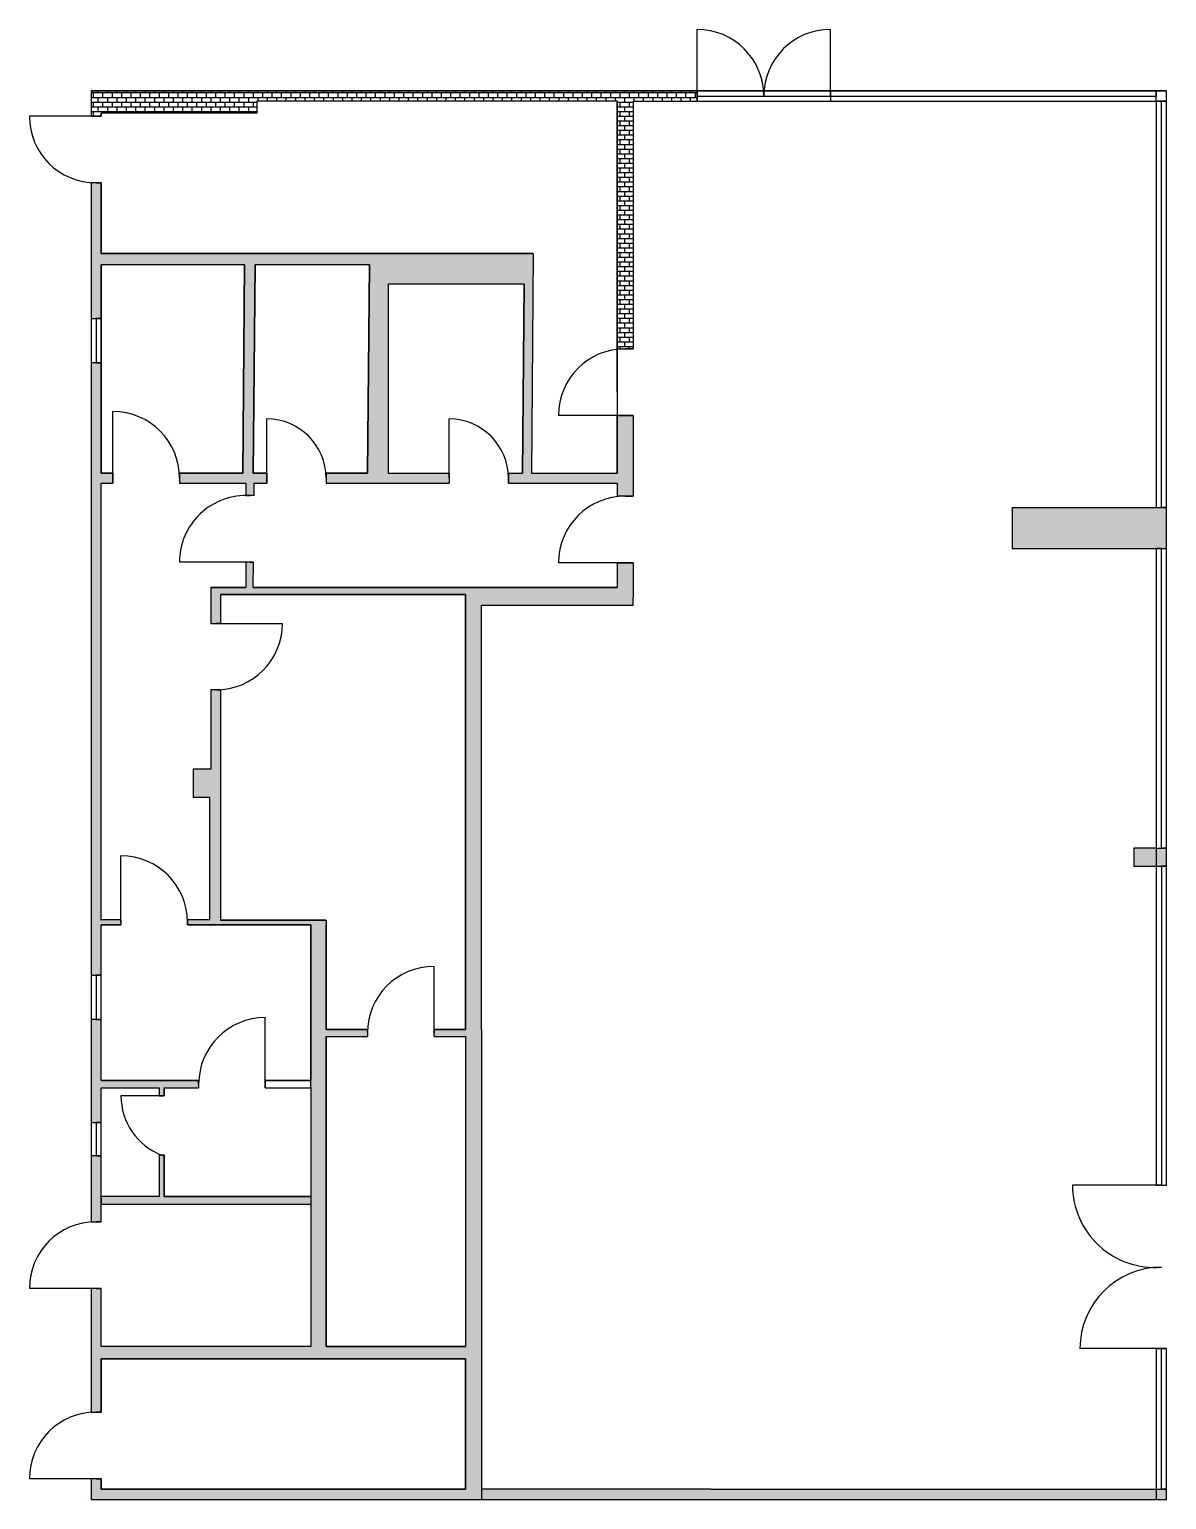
# Model space of a CAD drawing. Header units: millimetres. Extents: x 5.3 to 20.7, y 2.3 to 22.2.
import ezdxf

# ---------------------------------------------------------------- set-up
doc = ezdxf.new("R2010")
doc.units = ezdxf.units.MM
doc.layers.add('CLADIRI_ACTIVE', color=5, linetype='Continuous')

msp = doc.modelspace()

# ---------------------------------------------------------------- hatches: boundary and pattern name
at = {"layer": 'CLADIRI_ACTIVE', "transparency": 33554534}
h = msp.add_hatch(dxfattribs=at)
h.set_pattern_fill('BRICK', color=9, scale=0.01)
h.paths.add_polyline_path([(14.312, 21.362), (6.126, 21.362), (6.126, 21.017), (6.193, 21.017), (6.26, 21.017), (6.26, 21.06), (8.366, 21.06), (8.366, 21.219), (13.23, 21.219), (13.23, 17.877), (13.449, 17.877), (13.449, 21.219), (14.312, 21.219)])
h = msp.add_hatch(dxfattribs=at)
h.set_pattern_fill('BRICK', color=9, scale=0.01)
edge = h.paths.add_edge_path()
edge.add_line((12.099, 19.164), (6.26, 19.164))
edge.add_line((6.26, 19.164), (6.26, 20.117))
edge.add_line((6.26, 20.117), (6.193, 20.117))
edge.add_line((6.193, 20.117), (6.126, 20.117))
edge.add_line((6.126, 20.117), (6.126, 18.285))
edge.add_line((6.126, 18.285), (6.26, 18.285))
edge.add_line((6.26, 18.285), (6.26, 19.008))
edge.add_line((6.26, 19.008), (8.2, 19.008))
edge.add_line((8.2, 19.008), (8.174, 16.195))
edge.add_line((8.174, 16.195), (7.322, 16.195))
edge.add_line((7.322, 16.195), (7.322, 16.128))
edge.add_line((7.322, 16.128), (7.322, 16.061))
edge.add_line((7.322, 16.061), (8.218, 16.061))
edge.add_line((8.218, 16.061), (8.218, 15.894))
edge.add_arc((8.22, 14.992), 0.902, 86.6735, 90.1231, ccw=False)
edge.add_line((8.273, 15.893), (8.327, 15.893))
edge.add_line((8.327, 15.893), (8.328, 16.061))
edge.add_line((8.328, 16.061), (8.5, 16.061))
edge.add_line((8.5, 16.061), (8.5, 16.195))
edge.add_line((8.5, 16.195), (8.314, 16.195))
edge.add_line((8.314, 16.195), (8.34, 19.008))
edge.add_line((8.34, 19.008), (9.886, 19.008))
edge.add_line((9.886, 19.008), (9.86, 16.195))
edge.add_line((9.86, 16.195), (9.3, 16.195))
edge.add_line((9.3, 16.195), (9.3, 16.128))
edge.add_line((9.3, 16.128), (9.3, 16.061))
edge.add_line((9.3, 16.061), (10.962, 16.061))
edge.add_line((10.962, 16.061), (10.962, 16.195))
edge.add_line((10.962, 16.195), (10.139, 16.195))
edge.add_line((10.139, 16.195), (10.139, 18.748))
edge.add_line((10.139, 18.748), (11.974, 18.748))
edge.add_line((11.974, 18.748), (11.953, 16.195))
edge.add_line((11.953, 16.195), (11.762, 16.195))
edge.add_line((11.762, 16.195), (11.762, 16.061))
edge.add_line((11.762, 16.061), (13.23, 16.061))
edge.add_line((13.23, 16.061), (13.23, 15.886))
edge.add_line((13.23, 15.886), (13.449, 15.886))
edge.add_line((13.449, 15.886), (13.449, 16.977))
edge.add_line((13.449, 16.977), (13.34, 16.977))
edge.add_line((13.34, 16.977), (13.23, 16.977))
edge.add_line((13.23, 16.977), (13.23, 16.195))
edge.add_line((13.23, 16.195), (12.073, 16.195))
edge.add_line((12.073, 16.195), (12.099, 19.164))
h.paths.add_polyline_path([(13.449, 14.662), (13.449, 14.986), (13.23, 14.986), (13.23, 14.653), (8.328, 14.653), (8.316, 14.653), (8.319, 14.992), (8.218, 14.992), (8.218, 14.653), (7.745, 14.653), (7.745, 14.167), (7.874, 14.167), (7.874, 14.555), (11.185, 14.555), (11.185, 8.683), (10.758, 8.683), (10.758, 8.634), (10.758, 8.586), (11.185, 8.586), (11.185, 4.4), (9.302, 4.4), (9.302, 8.586), (9.858, 8.586), (9.858, 8.683), (9.302, 8.683), (9.302, 10.16), (7.874, 10.16), (7.874, 13.267), (7.81, 13.267), (7.745, 13.267), (7.745, 12.198), (7.506, 12.198), (7.506, 11.819), (7.725, 11.819), (7.725, 10.161), (7.43, 10.161), (7.43, 10.093), (9.092, 10.093), (9.092, 7.991), (9.092, 7.894), (9.092, 6.423), (9.092, 4.4), (6.26, 4.4), (6.26, 5.184), (6.193, 5.184), (6.126, 5.184), (6.126, 3.513), (6.26, 3.513), (6.26, 4.233), (11.185, 4.233), (11.185, 2.472), (6.26, 2.472), (6.26, 2.613), (6.193, 2.613), (6.126, 2.613), (6.126, 2.332), (11.398, 2.332), (11.398, 8.683), (11.398, 14.415), (13.23, 14.415), (13.449, 14.415), (13.449, 14.479)])
h.paths.add_polyline_path([(20.652, 15.731), (18.565, 15.731), (18.565, 15.179), (20.652, 15.179)])
h.paths.add_polyline_path([(20.512, 11.129), (20.208, 11.129), (20.208, 10.888), (20.512, 10.888)])
h.paths.add_polyline_path([(20.652, 11.129), (20.512, 11.129), (20.512, 10.888), (20.652, 10.888)])
h.paths.add_polyline_path([(20.652, 2.472), (20.512, 2.472), (20.512, 2.332), (20.652, 2.332)])
h.paths.add_polyline_path([(20.512, 2.472), (14.494, 2.472), (11.398, 2.472), (11.398, 2.332), (20.512, 2.332)])
h.paths.add_polyline_path([(9.092, 6.423), (7.112, 6.423), (7.112, 6.984), (7.079, 6.984), (7.045, 6.984), (7.045, 6.423), (6.26, 6.423), (6.26, 6.323), (9.092, 6.323)], flags=17)
h.paths.add_polyline_path([(6.26, 6.974), (6.193, 6.974), (6.126, 6.974), (6.126, 6.084), (6.26, 6.084)])
h.paths.add_polyline_path([(6.26, 8.817), (6.193, 8.817), (6.126, 8.817), (6.126, 7.424), (6.26, 7.424), (6.26, 7.894), (7.045, 7.894), (7.045, 7.784), (7.079, 7.784), (7.112, 7.784), (7.112, 7.894), (7.579, 7.894), (7.579, 7.991), (6.26, 7.991)])
h.paths.add_polyline_path([(6.53, 10.161), (6.26, 10.16), (6.26, 16.061), (6.422, 16.061), (6.422, 16.195), (6.26, 16.195), (6.26, 17.685), (6.193, 17.685), (6.126, 17.685), (6.126, 9.417), (6.26, 9.417), (6.26, 10.093), (6.53, 10.093)])

# ---------------------------------------------------------------- linework, layer by layer
for points in [[(14.312, 21.29), (14.312, 22.19)], [(16.112, 21.29), (16.112, 22.19)], [(6.126, 21.362), (18.253, 21.362), (20.652, 21.362)], [(20.652, 6.578), (20.652, 21.362), (6.126, 21.362), (6.126, 21.017)], [(6.126, 21.362), (20.652, 21.362)], [(6.126, 21.362), (6.126, 21.017)], [(14.312, 21.362), (14.312, 21.219), (14.312, 21.29), (16.112, 21.29), (16.112, 21.362), (16.112, 21.219)], [(16.112, 21.29), (20.512, 21.29)], [(20.512, 21.219), (20.512, 21.362), (20.512, 21.29)], [(20.652, 20.963), (20.652, 21.362)], [(8.366, 21.219), (8.366, 21.06), (6.26, 21.06)], [(13.23, 17.87), (13.23, 21.219), (8.366, 21.219), (8.366, 21.06), (6.26, 21.06), (6.26, 21.017)], [(6.26, 21.017), (6.26, 21.06)], [(13.23, 21.219), (8.366, 21.219)], [(13.23, 17.292), (13.23, 21.219), (13.23, 16.195)], [(13.449, 21.219), (13.449, 17.877)], [(13.449, 21.219), (20.512, 21.219)], [(20.512, 15.731), (20.652, 15.731), (20.582, 15.731), (20.582, 21.219), (20.512, 21.219), (20.619, 21.219), (20.652, 21.219)], [(20.512, 21.219), (20.512, 15.731), (20.652, 15.731), (20.652, 21.219), (20.512, 21.219)], [(6.193, 21.017), (5.293, 21.017)], [(6.126, 21.017), (6.26, 21.017), (6.193, 21.017)], [(6.126, 20.119), (6.126, 6.081)], [(6.126, 20.119), (6.126, 6.081)], [(6.193, 20.117), (6.26, 20.117), (6.126, 20.117)], [(6.26, 19.164), (6.26, 20.117)], [(6.26, 20.117), (6.26, 19.164), (12.099, 19.164), (12.073, 16.195), (13.23, 16.195), (13.23, 16.977)], [(12.098, 19.164), (6.26, 19.164)], [(12.099, 19.164), (12.073, 16.195)], [(8.2, 19.008), (6.26, 19.008), (6.26, 19.008)], [(6.26, 16.195), (6.26, 19.008)], [(7.32, 16.195), (8.174, 16.195), (8.2, 19.008), (6.26, 19.008), (6.26, 16.195), (6.422, 16.195)], [(8.2, 19.008), (8.174, 16.195)], [(8.314, 16.195), (8.34, 19.008)], [(9.297, 16.195), (9.86, 16.195), (9.886, 19.008), (8.34, 19.008), (8.314, 16.195), (8.5, 16.195)], [(9.886, 19.008), (8.34, 19.008)], [(9.886, 19.008), (9.86, 16.195)], [(11.974, 18.748), (10.139, 18.748), (10.139, 16.195), (10.962, 16.195)], [(11.76, 16.195), (11.953, 16.195), (11.974, 18.748), (10.139, 18.748), (10.139, 16.195), (10.962, 16.195)], [(11.974, 18.748), (11.953, 16.195)], [(6.126, 18.285), (6.26, 18.285), (6.193, 18.285), (6.193, 17.685), (6.26, 17.685), (6.126, 17.685)], [(13.23, 17.877), (13.449, 17.877), (13.34, 17.877)], [(6.422, 16.128), (6.422, 17.028)], [(8.5, 16.128), (8.5, 16.928)], [(10.962, 16.128), (10.962, 16.928)], [(13.34, 16.977), (13.449, 16.977), (13.23, 16.977), (13.34, 16.977), (12.44, 16.977)], [(13.449, 16.977), (13.449, 15.886)], [(13.449, 16.977), (13.449, 15.886)], [(6.422, 16.195), (6.26, 16.195)], [(6.422, 16.195), (6.422, 16.061), (6.422, 16.128)], [(8.174, 16.195), (7.32, 16.195)], [(7.322, 16.128), (7.322, 16.128), (7.322, 16.195), (7.322, 16.061)], [(8.5, 16.195), (8.314, 16.195)], [(8.5, 16.195), (8.5, 16.061), (8.5, 16.128)], [(9.86, 16.195), (9.297, 16.195)], [(9.3, 16.128), (9.3, 16.195), (9.3, 16.061)], [(10.962, 16.128), (10.962, 16.195), (10.962, 16.061)], [(11.76, 16.195), (11.953, 16.195)], [(11.762, 16.195), (11.762, 16.061), (11.762, 16.128)], [(12.073, 16.195), (13.23, 16.195)], [(6.26, 10.16), (6.26, 10.16), (6.26, 16.061), (6.422, 16.061)], [(6.53, 10.161), (6.26, 10.161), (6.26, 16.061), (6.422, 16.061)], [(7.322, 16.061), (8.218, 16.061)], [(7.322, 16.061), (8.218, 16.061), (8.218, 15.893)], [(8.218, 16.061), (8.218, 15.893)], [(8.327, 15.893), (8.218, 15.893), (8.273, 15.893)], [(8.327, 15.893), (8.328, 16.061)], [(8.328, 16.061), (8.5, 16.061)], [(8.328, 16.061), (8.5, 16.061)], [(9.3, 16.061), (10.962, 16.061)], [(9.3, 16.061), (10.962, 16.061)], [(11.762, 16.061), (13.23, 16.061)], [(11.762, 16.061), (13.23, 16.061), (13.23, 15.879)], [(13.23, 16.061), (13.23, 15.879)], [(13.34, 15.886), (13.449, 15.886), (13.23, 15.886)], [(18.565, 15.731), (20.512, 15.731)], [(18.565, 15.731), (18.565, 15.179)], [(18.565, 15.179), (20.512, 15.179)], [(20.512, 11.129), (20.652, 11.129), (20.582, 11.129), (20.582, 15.179), (20.512, 15.179), (20.652, 15.179)], [(20.512, 15.179), (20.512, 15.179), (20.512, 6.578)], [(8.273, 14.993), (8.319, 14.992), (8.218, 14.992), (7.318, 14.992)], [(8.218, 14.992), (8.218, 14.653), (7.745, 14.653), (7.745, 14.167)], [(8.218, 14.992), (8.218, 14.653)], [(8.316, 14.653), (8.319, 14.992)], [(13.23, 14.986), (13.23, 14.653), (8.328, 14.653)], [(13.34, 14.986), (12.44, 14.986)], [(13.23, 14.986), (13.23, 14.653)], [(13.23, 14.986), (13.449, 14.986), (13.34, 14.986)], [(13.449, 14.986), (13.449, 14.513)], [(7.745, 14.653), (8.218, 14.653)], [(7.745, 14.653), (7.745, 14.505)], [(7.745, 14.555), (7.745, 14.405)], [(7.874, 14.555), (7.874, 14.167)], [(7.874, 14.555), (7.874, 14.555), (11.185, 14.555), (11.185, 10.093)], [(7.874, 14.555), (7.874, 14.167)], [(10.758, 8.683), (11.185, 8.683), (11.185, 14.555), (7.874, 14.555)], [(8.316, 14.653), (13.23, 14.653)], [(13.23, 14.415), (13.449, 14.415), (13.449, 14.513)], [(7.745, 14.405), (7.745, 14.167)], [(11.398, 8.683), (11.398, 14.415), (13.23, 14.415)], [(13.23, 14.415), (13.23, 14.415)], [(7.745, 14.167), (7.874, 14.167), (7.81, 14.167)], [(7.81, 14.167), (8.71, 14.167)], [(7.745, 13.267), (7.745, 12.198), (7.506, 12.198), (7.506, 11.819), (7.725, 11.819), (7.725, 10.161), (7.429, 10.161)], [(7.745, 13.267), (7.745, 12.198), (7.506, 12.198), (7.506, 11.819), (7.725, 11.819), (7.725, 10.161), (7.429, 10.161)], [(7.81, 13.267), (7.874, 13.267), (7.745, 13.267)], [(7.874, 13.269), (7.874, 10.16)], [(7.874, 13.269), (7.874, 10.16), (9.302, 10.16), (9.302, 8.683), (9.86, 8.683)], [(20.512, 11.129), (20.208, 11.129), (20.208, 10.888), (20.512, 10.888)], [(6.53, 10.127), (6.53, 11.027)], [(20.512, 10.888), (20.652, 10.888), (20.582, 10.888), (20.582, 6.57)], [(6.53, 10.161), (6.26, 10.16)], [(6.53, 10.127), (6.53, 10.161), (6.53, 10.093)], [(7.43, 10.161), (7.43, 10.093), (7.43, 10.127)], [(7.874, 10.16), (9.302, 10.16)], [(9.302, 10.16), (7.874, 10.16)], [(9.302, 10.16), (9.302, 10.093)], [(6.26, 7.991), (6.26, 10.093)], [(6.26, 10.093), (6.53, 10.093)], [(6.53, 10.093), (6.26, 10.093)], [(7.581, 7.991), (6.26, 7.991), (6.26, 10.093), (6.53, 10.093)], [(7.43, 10.093), (9.092, 10.093)], [(9.092, 10.093), (7.43, 10.093)], [(7.43, 10.093), (9.092, 10.093), (9.092, 7.991), (8.479, 7.991)], [(9.092, 7.894), (9.092, 10.093)], [(9.302, 8.683), (9.302, 10.093)], [(11.185, 10.093), (11.185, 8.683)], [(10.758, 8.634), (10.758, 9.534)], [(6.126, 9.417), (6.26, 9.417), (6.193, 9.417), (6.193, 8.817), (6.26, 8.817), (6.126, 8.817)], [(8.479, 7.943), (8.479, 8.843)], [(9.092, 8.683), (9.092, 7.991)], [(9.86, 8.683), (9.302, 8.683)], [(9.302, 8.586), (9.858, 8.586)], [(9.302, 8.586), (9.302, 4.4), (11.185, 4.4)], [(10.758, 8.586), (11.185, 8.586), (11.185, 4.4), (9.302, 4.4), (9.302, 8.586), (9.858, 8.586)], [(9.858, 8.634), (9.858, 8.683), (9.858, 8.586)], [(11.185, 8.683), (10.758, 8.683)], [(10.758, 8.586), (10.758, 8.683), (10.758, 8.634)], [(10.758, 8.586), (11.185, 8.586)], [(11.185, 8.586), (11.185, 4.4)], [(11.398, 8.683), (11.398, 2.332)], [(6.26, 7.991), (7.581, 7.991)], [(7.579, 7.943), (7.579, 7.991), (7.579, 7.894)], [(8.479, 7.991), (9.092, 7.991)], [(8.479, 7.991), (8.479, 7.894), (8.479, 7.943)], [(6.26, 6.084), (6.26, 7.894)], [(6.26, 7.894), (7.045, 7.894)], [(7.045, 6.998), (7.045, 6.423), (6.26, 6.423), (6.26, 7.894), (7.045, 7.894), (7.045, 7.784)], [(7.079, 7.784), (6.53, 7.784)], [(7.045, 7.894), (7.045, 7.784)], [(7.045, 7.784), (7.112, 7.784), (7.079, 7.784)], [(7.112, 7.894), (7.579, 7.894)], [(7.112, 7.894), (7.112, 7.784)], [(8.479, 7.894), (9.092, 7.894), (9.092, 6.423), (7.112, 6.423), (7.112, 6.984)], [(7.112, 7.784), (7.112, 7.894), (7.579, 7.894)], [(8.479, 7.894), (9.092, 7.894)], [(9.092, 7.894), (9.092, 4.4)], [(6.126, 7.424), (6.26, 7.424), (6.193, 7.424), (6.193, 6.974), (6.26, 6.974), (6.126, 6.974)], [(7.045, 6.998), (7.045, 6.423)], [(7.079, 6.984), (7.112, 6.984), (7.045, 6.984)], [(7.112, 6.984), (7.112, 6.423), (9.092, 6.423)], [(20.582, 6.578), (20.482, 6.578), (19.382, 6.578)], [(20.512, 6.578), (20.652, 6.578)], [(7.045, 6.423), (6.26, 6.423)], [(6.26, 6.423), (6.26, 6.323), (9.092, 6.323)], [(6.26, 6.084), (6.26, 6.323), (9.092, 6.323), (9.092, 4.4), (6.26, 4.4), (6.26, 5.184)], [(6.126, 6.084), (6.26, 6.084), (6.193, 6.084)], [(20.512, 5.466), (20.512, 5.467)], [(20.512, 5.467), (20.512, 5.466)], [(6.193, 5.184), (5.293, 5.184)], [(6.126, 5.184), (6.126, 3.511)], [(6.126, 5.184), (6.126, 3.511)], [(6.193, 5.184), (6.26, 5.184), (6.126, 5.184)], [(6.26, 4.4), (6.26, 4.834), (6.26, 5.184)], [(9.092, 4.972), (9.092, 4.972), (9.092, 4.972), (9.092, 4.972)], [(6.126, 2.332), (20.652, 2.332), (20.652, 4.37)], [(9.092, 4.4), (6.26, 4.4)], [(20.582, 4.37), (19.482, 4.37)], [(20.512, 2.472), (20.652, 2.472), (20.582, 2.472), (20.582, 4.37), (20.652, 4.37), (20.512, 4.37), (20.582, 4.37)], [(20.512, 4.37), (20.512, 2.472)], [(6.26, 3.513), (6.26, 4.233)], [(11.185, 2.472), (11.185, 4.233), (6.26, 4.233), (6.26, 3.513)], [(6.26, 3.513), (6.26, 4.233), (11.185, 4.233), (11.185, 2.472), (6.26, 2.472), (6.26, 2.613)], [(11.185, 4.233), (11.185, 2.472)], [(6.126, 3.513), (6.26, 3.513), (6.193, 3.513)], [(6.193, 2.613), (5.293, 2.613)], [(6.126, 2.613), (6.126, 2.332)], [(6.126, 2.613), (6.126, 2.332)], [(6.193, 2.613), (6.26, 2.613), (6.126, 2.613)], [(6.26, 2.472), (6.26, 2.613)], [(6.26, 2.613), (6.26, 2.472), (11.185, 2.472)], [(11.185, 2.472), (6.26, 2.472)], [(14.494, 2.472), (11.398, 2.472)], [(14.494, 2.472), (20.512, 2.472)], [(20.512, 2.472), (20.512, 2.332)], [(6.07, 2.331), (6.07, 2.332)]]:
    msp.add_lwpolyline(points)
for centre, radius, start, end in [((14.312, 21.29), 0.9, 0, 90), ((16.112, 21.29), 0.9, 90, 180), ((6.193, 21.017), 0.9, 180, 270), ((13.34, 16.977), 0.9, 90, 180), ((6.422, 16.128), 0.9, 0, 90), ((8.5, 16.128), 0.8, 0, 90), ((10.962, 16.128), 0.8, 0, 90), ((8.22, 14.992), 0.902, 86.6735, 180), ((13.34, 14.986), 0.9, 90, 180), ((7.81, 14.167), 0.9, 270, 0), ((6.53, 10.127), 0.9, 0.0209, 90), ((10.758, 8.634), 0.9, 90, 180), ((8.479, 7.943), 0.9, 90, 180), ((7.387, 7.784), 0.857, 180, 248.9201), ((20.494, 6.578), 1.112, 180, 274.5375), ((6.193, 5.184), 0.9, 90, 180), ((20.582, 4.37), 1.1, 90, 180), ((6.193, 2.613), 0.9, 90, 180)]:
    msp.add_arc(centre, radius, start, end)

doc.saveas('drawing.dxf')
